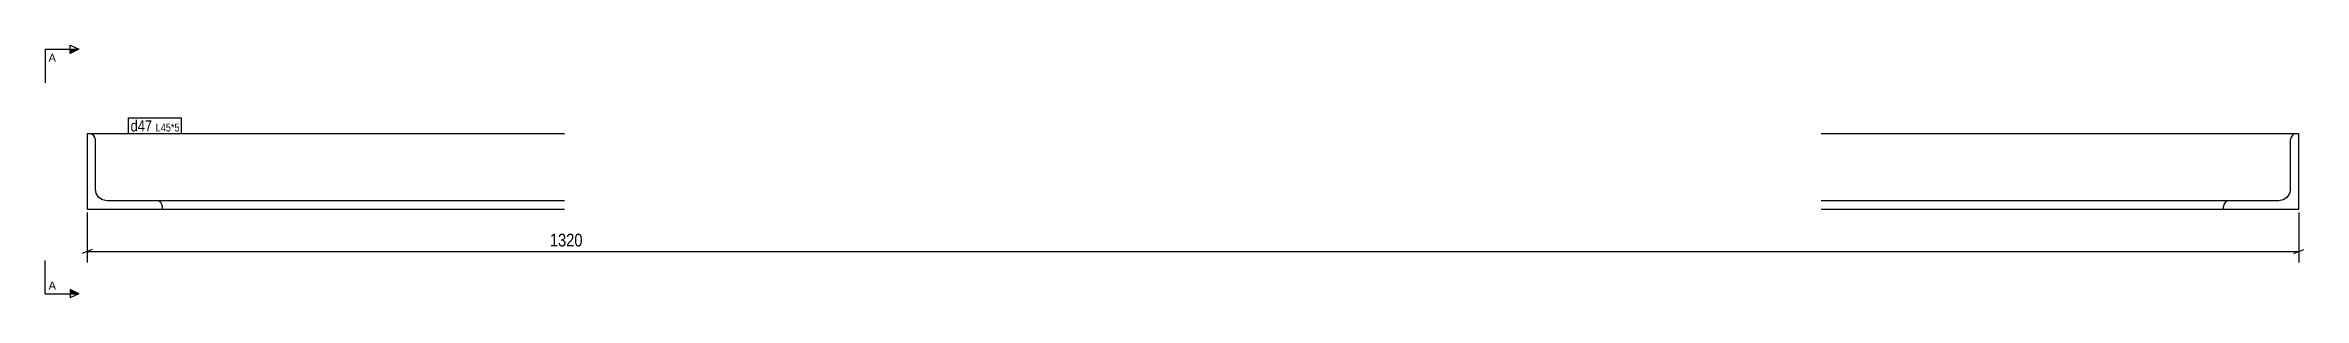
# Model space of a CAD drawing. Header units: millimetres. Extents: x -2 to 14068, y -2 to 157.
# Drawn here: x 12720 to 14068, y 6 to 157 of the extents above; entities that cross this region are included whole.
import ezdxf

# ---------------------------------------------------------------- set-up
doc = ezdxf.new("R2010")
doc.units = ezdxf.units.MM
for name, color, linetype in [('MÅLSÆTNING', 7, 'Continuous'), ('STÅL', 7, 'Continuous'), ('TEKST', 7, 'Continuous')]:
    doc.layers.add(name, color=color, linetype=linetype)
doc.styles.add('Arial', font='ARIAL.TTF', dxfattribs={"height": 0.2})
doc.styles.add('Arial Narrow', font='ARIALN.TTF', dxfattribs={"height": 0.2})

msp = doc.modelspace()

# ---------------------------------------------------------------- hatches: boundary and pattern name
at = {"layer": 'TEKST', "linetype": 'Continuous'}
for points in [[(12735.4, 152.3), (12735.4, 154.8), (12740.4, 154.8)], [(12735.4, 8.5), (12735.4, 11), (12740.4, 8.5)]]:
    msp.add_hatch(color=30, dxfattribs=at).paths.add_polyline_path(points)

# ---------------------------------------------------------------- linework, layer by layer
at = {"layer": 'MÅLSÆTNING', "color": 7, "linetype": 'Continuous'}
for p, q in [((12745.4, 57.2), (12745.4, 27.3)), ((14065.4, 57.2), (14065.4, 27.3)), ((12748.4, 34.9), (12742.4, 32.5)), ((12745.4, 33.7), (14065.4, 33.7)), ((14062.4, 32.5), (14068.4, 34.9))]:
    msp.add_line(p, q, dxfattribs=at)
at = {"layer": 'STÅL', "color": 2, "linetype": 'Continuous'}
for p, q in [((12745.4, 104.2), (12745.4, 59.2)), ((13030.4, 104.2), (12745.4, 104.2)), ((12748.2, 103.9), (12746.9, 104.2)), ((12749.4, 103.1), (12748.2, 103.9)), ((12750.1, 102), (12749.4, 103.1)), ((12750.4, 100.7), (12750.1, 102)), ((12750.4, 71.2), (12750.4, 100.7)), ((14063.9, 104.2), (13780.4, 104.2)), ((14060.7, 102), (14060.4, 100.7)), ((14060.4, 71.2), (14060.4, 100.7)), ((14061.4, 103.1), (14060.7, 102)), ((14062.5, 103.9), (14061.4, 103.1)), ((14063.9, 104.2), (14062.5, 103.9)), ((14065.4, 104.2), (14063.9, 104.2)), ((14065.4, 59.2), (14065.4, 104.2)), ((12750.9, 68.5), (12750.4, 71.2)), ((12752.4, 66.2), (12750.9, 68.5)), ((14059.9, 68.5), (14058.3, 66.2)), ((14060.4, 71.2), (14059.9, 68.5)), ((12745.4, 59.2), (13030.4, 59.2)), ((12754.7, 64.7), (12752.4, 66.2)), ((12757.4, 64.2), (12754.7, 64.7)), ((13030.4, 64.2), (12757.4, 64.2)), ((12788.2, 63.9), (12786.9, 64.2)), ((12789.4, 63.1), (12788.2, 63.9)), ((12790.1, 62), (12789.4, 63.1)), ((12790.4, 60.7), (12790.1, 62)), ((12790.4, 59.2), (12790.4, 60.7)), ((14023.9, 64.2), (13780.4, 64.2)), ((13780.4, 59.2), (14065.4, 59.2)), ((14020.7, 62), (14020.4, 60.7)), ((14020.4, 59.2), (14020.4, 60.7)), ((14021.4, 63.1), (14020.7, 62)), ((14022.5, 63.9), (14021.4, 63.1)), ((14023.9, 64.2), (14022.5, 63.9)), ((14053.4, 64.2), (14023.9, 64.2)), ((14056.1, 64.7), (14053.4, 64.2)), ((14058.3, 66.2), (14056.1, 64.7))]:
    msp.add_line(p, q, dxfattribs=at)
at = {"layer": 'TEKST', "color": 30, "linetype": 'Continuous'}
for p, q in [((12735.4, 152.3), (12735.4, 157.3)), ((12735.4, 157.3), (12740.4, 154.8)), ((12740.4, 154.8), (12735.4, 152.3)), ((12740.4, 8.5), (12735.4, 11)), ((12735.4, 11), (12735.4, 6)), ((12740.4, 8.5), (12735.4, 6))]:
    msp.add_line(p, q, dxfattribs=at)

# ---------------------------------------------------------------- wipeouts: each hides what was drawn before it
at = {"color": 0, "linetype": 'Continuous'}
for points in [[(12726.8, 147.3), (12726.8, 152.3), (12722.4, 152.3), (12722.4, 147.3)], [(12726.8, 11), (12726.8, 16), (12722.4, 16), (12722.4, 11)]]:
    msp.add_wipeout(points, dxfattribs=at).dxf.layer = 'TEKST'

# ---------------------------------------------------------------- next in the draw order: linework, layer by layer
at = {"layer": 'TEKST', "color": 30, "linetype": 'Continuous'}
for p, q in [((12720.4, 154.8), (12720.4, 134.8)), ((12720.4, 154.8), (12740.4, 154.8)), ((12720.4, 8.5), (12720.4, 28.5)), ((12720.4, 8.5), (12740.4, 8.5))]:
    msp.add_line(p, q, dxfattribs=at)

# ---------------------------------------------------------------- next in the draw order: texts
at = {"layer": 'TEKST', "color": 96, "linetype": 'Continuous', "style": 'Arial'}
for p in [(12722.4, 147.3), (12722.4, 11)]:
    msp.add_text('A', height=4.78, dxfattribs=at).set_placement(p)

# ---------------------------------------------------------------- next in the draw order: wipeouts: each hides what was drawn before it
at = {"color": 0}
for points, layer in [([(13790.7, 35.2), (13790.7, 46.4), (13020, 46.4), (13020, 35.2)], 'MÅLSÆTNING'), ([(12784.2, 105.6), (12784.2, 112.6), (12771.4, 112.6), (12771.4, 105.6)], 'TEKST')]:
    msp.add_wipeout(points, dxfattribs=at).dxf.layer = layer

# ---------------------------------------------------------------- next in the draw order: texts
at = {"layer": 'MÅLSÆTNING', "color": 3, "style": 'Arial Narrow'}
msp.add_text('1320', height=7.64, dxfattribs=at).set_placement((13021.6, 36.8))

# ---------------------------------------------------------------- next in the draw order: wipeouts: each hides what was drawn before it
at = {"color": 0}
msp.add_wipeout([(12784.2, 105.6), (12784.2, 112.6), (12771.4, 112.6), (12771.4, 105.6)], dxfattribs=at).dxf.layer = 'TEKST'

# ---------------------------------------------------------------- next in the draw order: linework, layer by layer
at = {"layer": 'TEKST', "color": 7, "linetype": 'Continuous'}
msp.add_line((12770.2, 104.4), (12770.2, 113.8), dxfattribs=at)

# ---------------------------------------------------------------- next in the draw order: wipeouts: each hides what was drawn before it
at = {"color": 0}
msp.add_wipeout([(12800.6, 105.6), (12800.6, 110.6), (12786.3, 110.6), (12786.3, 105.6)], dxfattribs=at).dxf.layer = 'TEKST'

# ---------------------------------------------------------------- next in the draw order: wipeouts: each hides what was drawn before it
msp.add_wipeout([(12800.6, 105.6), (12800.6, 110.6), (12786.3, 110.6), (12786.3, 105.6)], dxfattribs=at).dxf.layer = 'TEKST'

# ---------------------------------------------------------------- next in the draw order: linework, layer by layer
at = {"layer": 'TEKST', "color": 7, "linetype": 'Continuous'}
for p, q in [((12770.2, 113.8), (12801.8, 113.8)), ((12801.8, 104.4), (12801.8, 113.8)), ((12770.2, 104.4), (12801.8, 104.4))]:
    msp.add_line(p, q, dxfattribs=at)

# ---------------------------------------------------------------- next in the draw order: texts
at = {"layer": 'TEKST', "color": 3, "style": 'Arial Narrow'}
for s, height, p in [('d47', 6.68, (12771.4, 105.6)), ('L45*5', 4.77, (12786.3, 105.6))]:
    msp.add_text(s, height=height, dxfattribs=at).set_placement(p)

doc.saveas('drawing.dxf')
